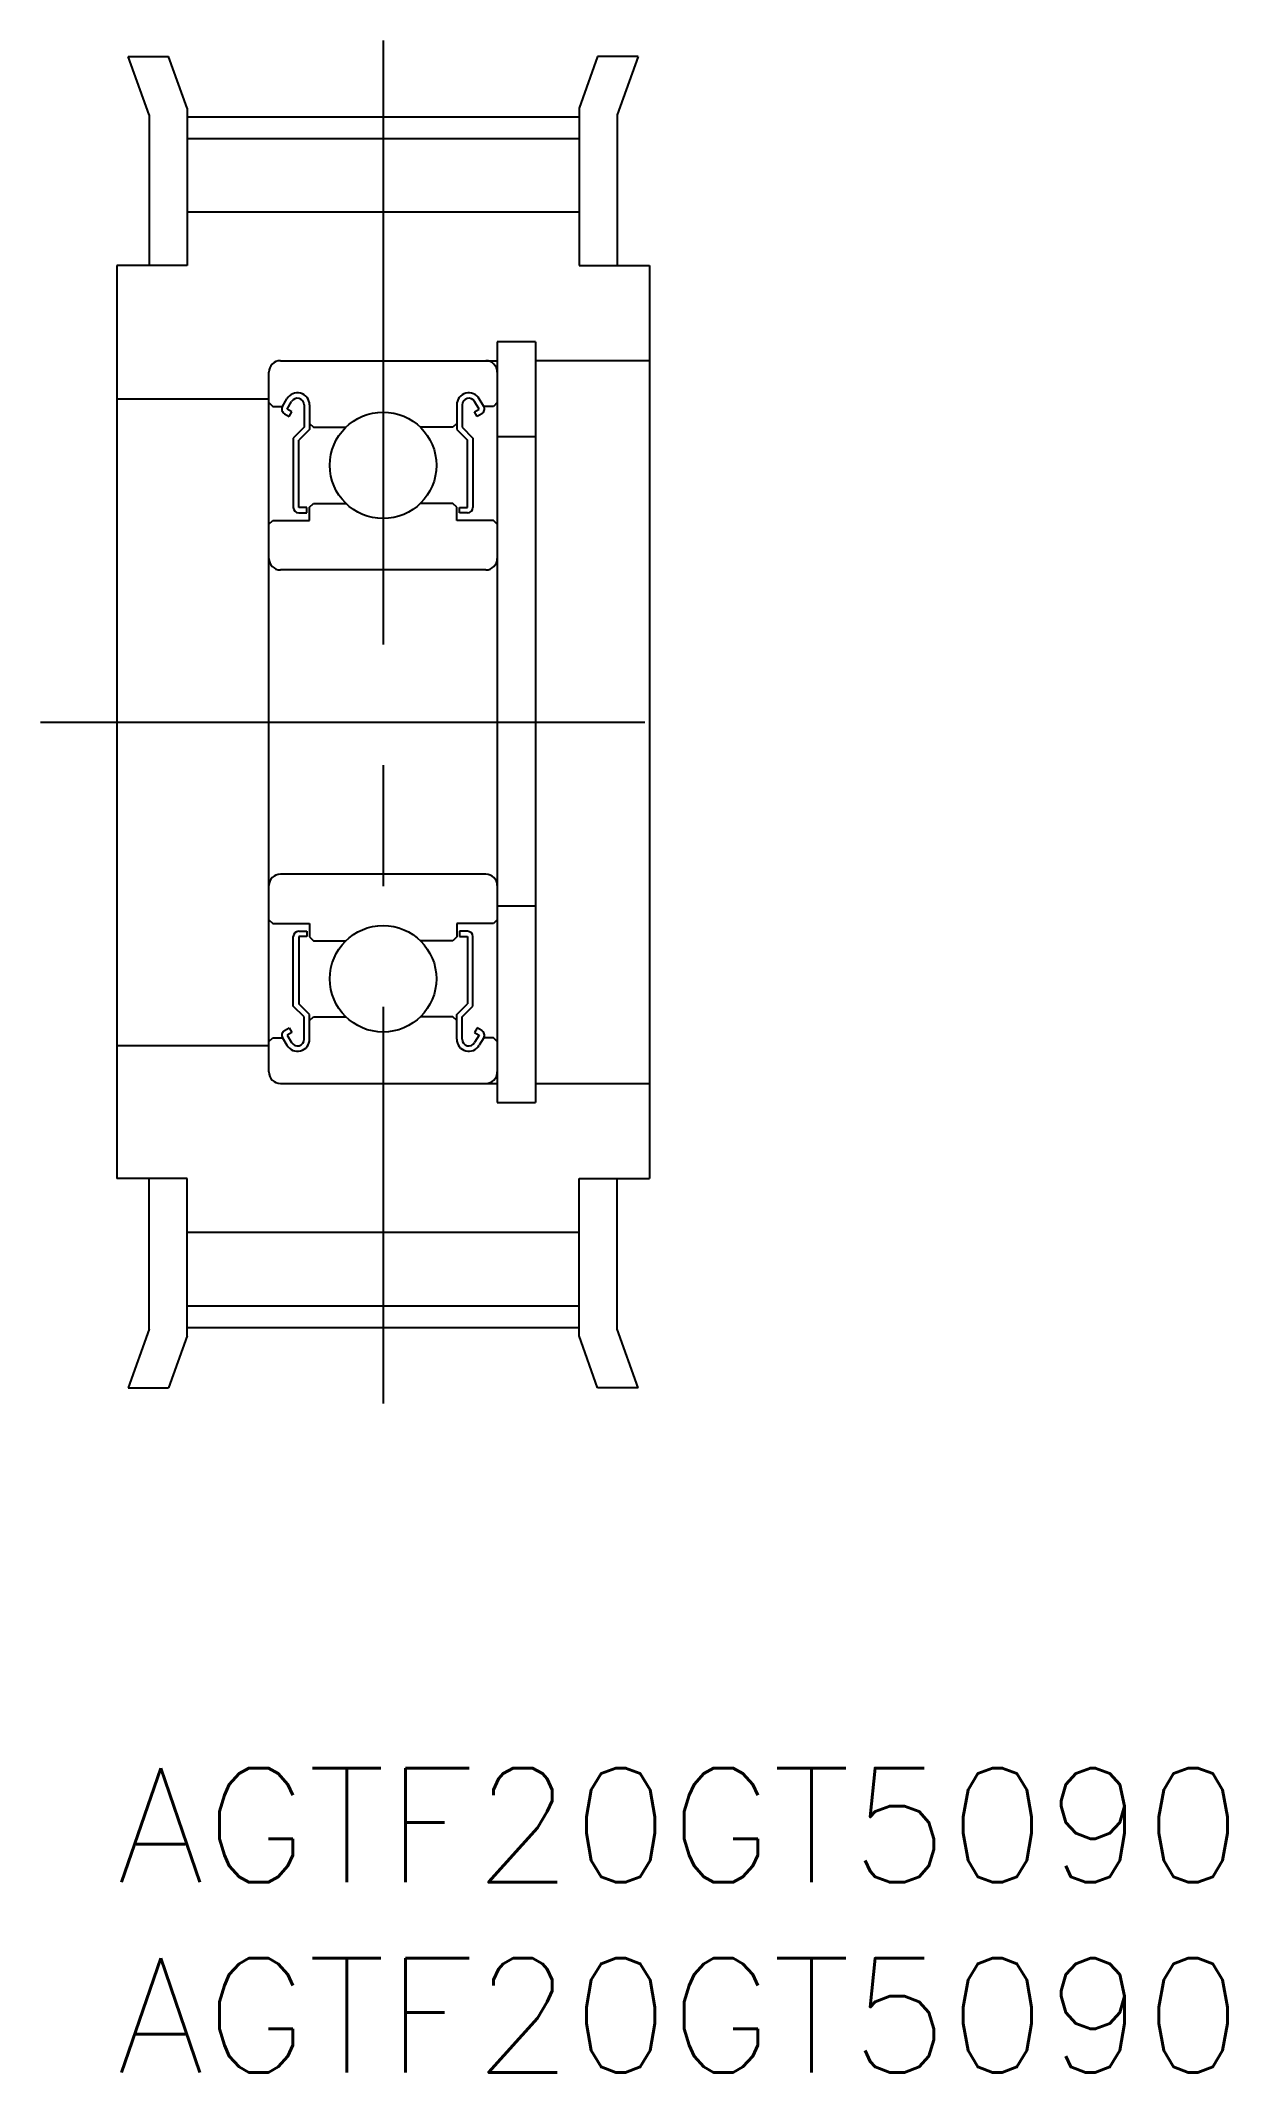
# Model space of a CAD drawing. Extents: x -2 to 29.2, y -8 to 45.4.
import ezdxf

# ---------------------------------------------------------------- set-up
doc = ezdxf.new("R2010")
doc.units = 0
doc.header["$LTSCALE"] = 0.5
doc.linetypes.add('CENTER', pattern=[50.8, 31.75, -6.35, 6.35, -6.35])
for name, color, linetype in [('MSM_CENTER', 1, 'CENTER'), ('MSM_CONTINUOUS', 7, 'CONTINUOUS'), ('MSM_PART_NUMBER', 7, 'CONTINUOUS')]:
    doc.layers.add(name, color=color, linetype=linetype)
doc.styles.get("Standard").update_dxf_attribs({"font": 'txt.shx', "height": 3, "bigfont": 'bigfont.shx'})

# ---------------------------------------------------------------- blocks, each defined once
blk = doc.blocks.new('*U15')
at = {"layer": 'MSM_PART_NUMBER'}
blk.add_text('AGTF20GT5090', height=3, dxfattribs=at).set_placement((0, -3))
blk = doc.blocks.new('*U16')
at = {"layer": 'MSM_PART_NUMBER'}
blk.add_text('AGTF20GT5090', height=3, dxfattribs=at).set_placement((0, -8))

msp = doc.modelspace()

# ---------------------------------------------------------------- linework, layer by layer
at = {"layer": 'MSM_CENTER'}
for p, q in [((7, 45.415), (7, 9.585)), ((1.85, 43.415), (12.15, 43.415)), ((-2, 27.5), (16, 27.5)), ((1.85, 11.585), (12.15, 11.585))]:
    msp.add_line(p, q, dxfattribs=at)
at = {"layer": 'MSM_CONTINUOUS'}
for p, q in [((0.3, 45), (1.362, 45)), ((0.85, 43.465), (0.3, 45)), ((1.85, 43.639), (1.362, 45)), ((12.638, 45), (12.15, 43.639)), ((13.7, 45), (12.638, 45)), ((13.7, 45), (13.15, 43.465)), ((0.85, 43.465), (0.85, 39.5)), ((1.85, 43.639), (1.85, 39.5)), ((12.15, 43.639), (12.15, 39.5)), ((13.15, 43.465), (13.15, 39.5)), ((1.85, 42.845), (12.15, 42.845)), ((1.85, 40.915), (12.15, 40.915)), ((0, 39.5), (0, 15.5)), ((1.85, 39.5), (0, 39.5)), ((12.15, 39.5), (14, 39.5)), ((14, 39.5), (14, 15.5)), ((11, 37.5), (10, 37.5)), ((10, 37.5), (10, 17.5)), ((11, 37.5), (11, 17.5)), ((4.3, 37), (10, 37)), ((14, 37), (11, 37)), ((4, 18.3), (4, 36.7)), ((0, 36), (4, 36)), ((4, 35.9), (4.1, 35.8)), ((4.1, 35.8), (4.356, 35.8)), ((4.356, 35.8), (4.472, 35.996)), ((4.479, 35.729), (4.595, 35.925)), ((4.924, 35.837), (4.924, 35.25)), ((5.067, 35.837), (5.067, 35.191)), ((8.933, 35.837), (8.933, 35.191)), ((9.076, 35.837), (9.076, 35.25)), ((9.521, 35.729), (9.405, 35.925)), ((9.644, 35.8), (9.528, 35.996)), ((9.9, 35.8), (9.644, 35.8)), ((10, 35.9), (9.9, 35.8)), ((4.408, 35.606), (4.531, 35.535)), ((4.602, 35.658), (4.479, 35.729)), ((4.531, 35.535), (4.602, 35.658)), ((5.067, 35.35), (5.167, 35.25)), ((8.933, 35.35), (8.833, 35.25)), ((9.398, 35.658), (9.521, 35.729)), ((9.469, 35.535), (9.398, 35.658)), ((9.592, 35.606), (9.469, 35.535)), ((4.924, 35.25), (4.64, 34.966)), ((4.64, 34.966), (4.64, 33.142)), ((5.067, 35.191), (4.782, 34.907)), ((4.782, 33.142), (4.782, 34.907)), ((5.167, 35.25), (6.02, 35.25)), ((8.833, 35.25), (7.98, 35.25)), ((8.933, 35.191), (9.218, 34.907)), ((9.076, 35.25), (9.36, 34.966)), ((9.218, 33.142), (9.218, 34.907)), ((9.36, 34.966), (9.36, 33.142)), ((11, 35), (10, 35)), ((4.996, 33.142), (4.782, 33.142)), ((4.996, 33), (4.996, 33.142)), ((5.067, 33.15), (5.167, 33.25)), ((5.067, 32.8), (5.067, 33.15)), ((5.167, 33.25), (6.02, 33.25)), ((8.833, 33.25), (7.98, 33.25)), ((8.933, 33.15), (8.833, 33.25)), ((8.933, 32.8), (8.933, 33.15)), ((9.004, 33.142), (9.218, 33.142)), ((9.004, 33), (9.004, 33.142)), ((4, 32.7), (4.1, 32.8)), ((4.1, 32.8), (5.067, 32.8)), ((4.782, 33), (4.996, 33)), ((9.9, 32.8), (8.933, 32.8)), ((9.218, 33), (9.004, 33)), ((10, 32.7), (9.9, 32.8)), ((10, 32.1), (10, 32.1)), ((9.7, 31.5), (4.3, 31.5)), ((9.7, 23.5), (4.3, 23.5)), ((10, 22.9), (10, 22.9)), ((11, 22.661), (10, 22.661)), ((4, 22.3), (4.1, 22.2)), ((4.1, 22.2), (5.067, 22.2)), ((4.782, 22), (4.996, 22)), ((4.996, 22), (4.996, 21.858)), ((5.067, 22.2), (5.067, 21.85)), ((9.9, 22.2), (8.933, 22.2)), ((8.933, 22.2), (8.933, 21.85)), ((9.218, 22), (9.004, 22)), ((9.004, 22), (9.004, 21.858)), ((10, 22.3), (9.9, 22.2)), ((4.64, 20.034), (4.64, 21.858)), ((4.782, 21.858), (4.782, 20.093)), ((4.996, 21.858), (4.782, 21.858)), ((5.067, 21.85), (5.167, 21.75)), ((5.167, 21.75), (6.02, 21.75)), ((8.833, 21.75), (7.98, 21.75)), ((8.933, 21.85), (8.833, 21.75)), ((9.004, 21.858), (9.218, 21.858)), ((9.218, 21.858), (9.218, 20.093)), ((9.36, 20.034), (9.36, 21.858)), ((4.924, 19.75), (4.64, 20.034)), ((5.067, 19.809), (4.782, 20.093)), ((5.067, 19.163), (5.067, 19.809)), ((8.933, 19.809), (9.218, 20.093)), ((8.933, 19.163), (8.933, 19.809)), ((9.076, 19.75), (9.36, 20.034)), ((4.408, 19.394), (4.531, 19.465)), ((4.602, 19.342), (4.479, 19.271)), ((4.479, 19.271), (4.595, 19.075)), ((4.531, 19.465), (4.602, 19.342)), ((4.924, 19.163), (4.924, 19.75)), ((5.067, 19.65), (5.167, 19.75)), ((5.167, 19.75), (6.02, 19.75)), ((8.833, 19.75), (7.98, 19.75)), ((8.933, 19.65), (8.833, 19.75)), ((9.076, 19.163), (9.076, 19.75)), ((9.469, 19.465), (9.398, 19.342)), ((9.398, 19.342), (9.521, 19.271)), ((9.521, 19.271), (9.405, 19.075)), ((9.592, 19.394), (9.469, 19.465)), ((0, 19), (4, 19)), ((4, 19.1), (4.1, 19.2)), ((4.1, 19.2), (4.356, 19.2)), ((4.356, 19.2), (4.472, 19.004)), ((9.644, 19.2), (9.528, 19.004)), ((9.9, 19.2), (9.644, 19.2)), ((10, 19.1), (9.9, 19.2)), ((4.3, 18), (10, 18)), ((11, 18), (14, 18)), ((10, 17.5), (11, 17.5)), ((1.85, 15.5), (0, 15.5)), ((0.85, 11.535), (0.85, 15.5)), ((1.85, 11.361), (1.85, 15.5)), ((12.15, 11.361), (12.15, 15.5)), ((12.15, 15.5), (14, 15.5)), ((13.15, 11.535), (13.15, 15.5)), ((1.85, 14.085), (12.15, 14.085)), ((1.85, 12.155), (12.15, 12.155)), ((0.85, 11.535), (0.3, 10)), ((1.85, 11.361), (1.362, 10)), ((12.638, 10), (12.15, 11.361)), ((13.7, 10), (13.15, 11.535)), ((0.3, 10), (1.362, 10)), ((13.7, 10), (12.638, 10))]:
    msp.add_line(p, q, dxfattribs=at)
for centre in [(7, 34.25), (7, 20.75)]:
    msp.add_circle(centre, 1.4, dxfattribs=at)
for centre, radius, start, end in [((4.3, 36.7), 0.3, 90, 180), ((9.7, 36.7), 0.3, 0, 90), ((4.479, 35.729), 0.142, 149.9899, 240.007), ((4.748, 35.837), 0.319, 0.0014, 149.9993), ((4.748, 35.837), 0.177, 0.0056, 149.9983), ((9.252, 35.837), 0.319, 30.0052, 179.9983), ((9.252, 35.837), 0.177, 30.0002, 179.9949), ((9.521, 35.729), 0.142, 299.993, 30.0101), ((4.782, 33.142), 0.142, 180, 270), ((9.218, 33.142), 0.142, 270, 360), ((4.3, 31.8), 0.3, 180, 270), ((9.7, 31.8), 0.3, 270, 0), ((4.3, 23.2), 0.3, 90, 180), ((9.7, 23.2), 0.3, 0, 90), ((4.782, 21.858), 0.142, 90, 180), ((9.218, 21.858), 0.142, 0, 90), ((4.479, 19.271), 0.142, 119.993, 210.0101), ((9.521, 19.271), 0.142, 329.9899, 60.007), ((4.748, 19.163), 0.319, 210.0007, 359.9986), ((4.748, 19.163), 0.177, 210.0017, 359.9944), ((9.252, 19.163), 0.319, 180.0017, 329.9948), ((9.252, 19.163), 0.177, 180.0051, 329.9998), ((4.3, 18.3), 0.3, 180, 270), ((9.7, 18.3), 0.3, 270, 0)]:
    msp.add_arc(centre, radius, start, end, dxfattribs=at)

# ---------------------------------------------------------------- block references
for name in ['*U15', '*U16']:
    msp.add_blockref(name, (0, 0), dxfattribs=at)

doc.saveas('drawing.dxf')
